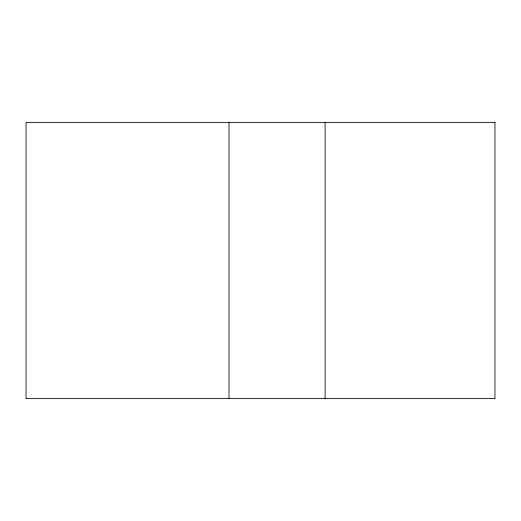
<?xml version="1.0" encoding="UTF-8"?>
<svg xmlns="http://www.w3.org/2000/svg" width="521" height="521" viewBox="0 0 521 521"><rect width="100%" height="100%" fill="white"/><g stroke="black" fill="none" stroke-linecap="round" stroke-linejoin="round"><path stroke-width="0.78" d="M325.104 122.383L325.104 398.617M229.019 122.383L229.019 398.617M494.95 122.383L26.05 122.383L26.05 398.617L494.95 398.617L494.95 122.383"/></g></svg>
